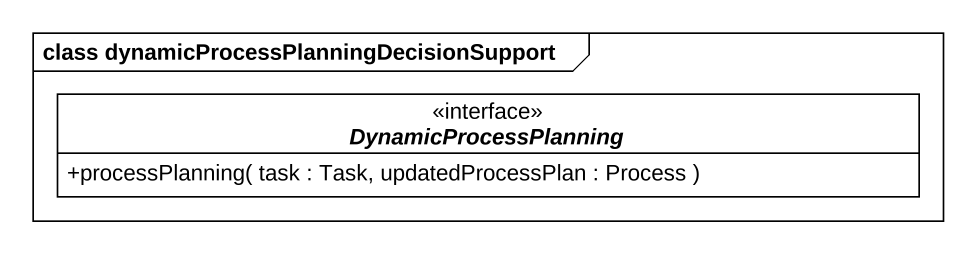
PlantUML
@startuml
mainframe class dynamicProcessPlanningDecisionSupport
hide circle
hide empty members
skinparam classAttributeIconSize 0
interface DynamicProcessPlanning {
  +processPlanning( task : Task, updatedProcessPlan : Process )
}
@enduml
